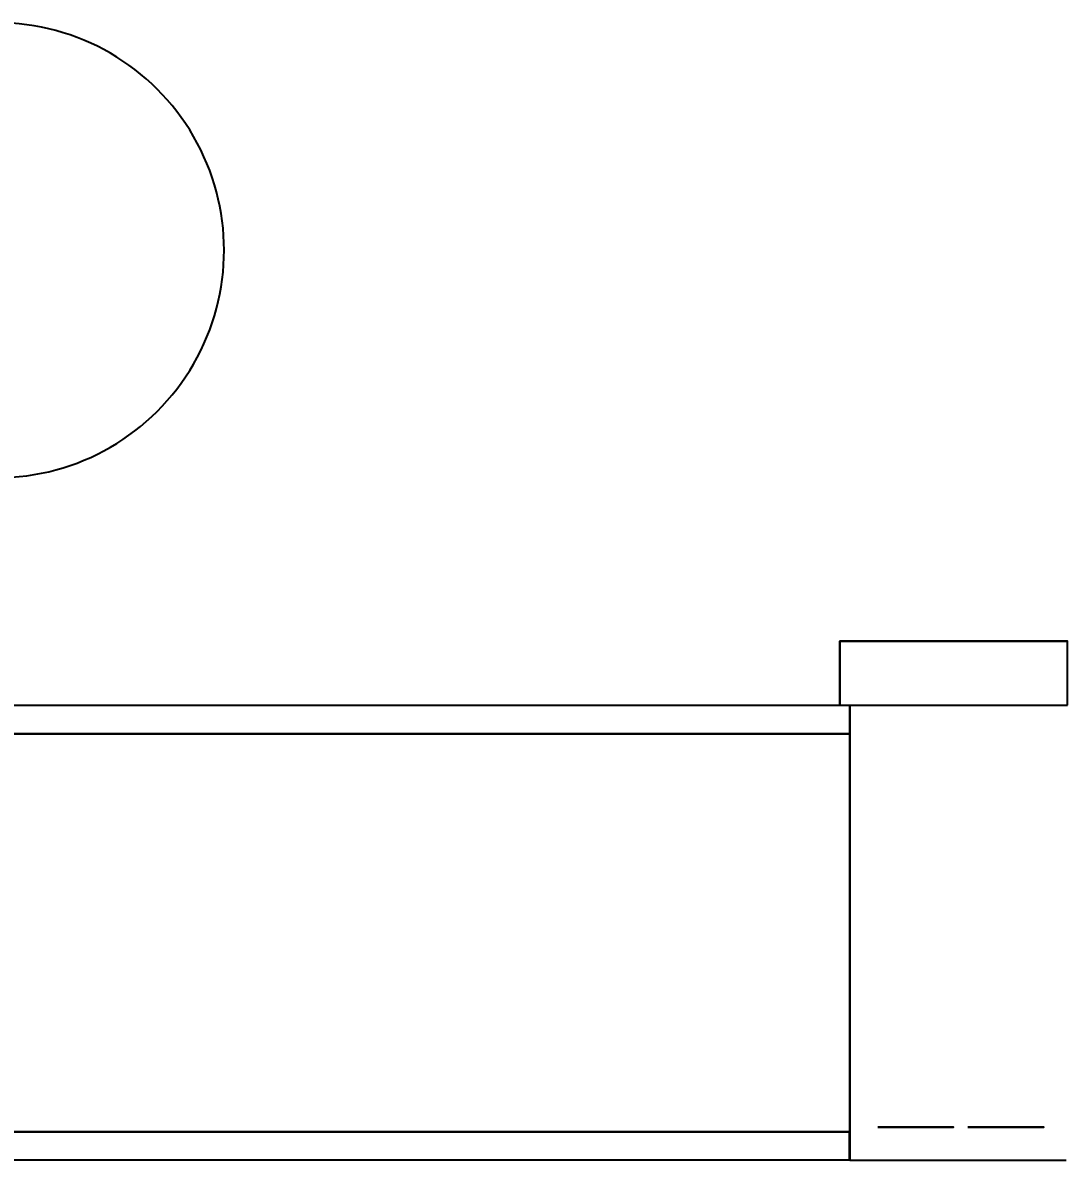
# Model space of a CAD drawing. Header units: inches. Extents: x -21257 to 11444, y 0 to 8704.
# Drawn here: x 2658.7 to 2713.8, y 7244.5 to 7304.5 of the extents above; entities that cross this region are included whole.
import ezdxf
from ezdxf.enums import TextEntityAlignment as Align

# ---------------------------------------------------------------- set-up
doc = ezdxf.new("R2010")
doc.units = ezdxf.units.IN
doc.header["$MEASUREMENT"] = 0
for name, color, linetype in [('100-CONV-LAYOUT', 3, 'Continuous'), ('100-CONV-NUMBERS', 3, 'Continuous'), ('200-CONV-LAYOUT', 4, 'Continuous'), ('200-CONV-ROLLERS', 4, 'Continuous')]:
    doc.layers.add(name, color=color, linetype=linetype)
doc.styles.get("Standard").update_dxf_attribs({"font": 'helvl.shx'})

# ---------------------------------------------------------------- blocks, each defined once
blk = doc.blocks.new('DCBLOCK')
at = {"linetype": 'Continuous'}
for p, q in [((-0.625, 0), (0, 0)), ((-0.625, -0.25), (0, -0.25))]:
    blk.add_line(p, q, dxfattribs=at)
for centre, start, end in [((-0.625, -0.125), 89.99998, 269.99994), ((0, -0.125), 269.99994, 89.99998)]:
    blk.add_arc(centre, 0.125, start, end)
blk.add_attdef('FORTNAITEM', text='', height=0.125).set_placement((-0.3125, -0.125), align=Align.MIDDLE_CENTER)
at = {"flags": 1}
blk.add_attdef('SERIALNUM', (-0.625, -0.34375), '', height=0.125, dxfattribs=at)
blk = doc.blocks.new('Promise-US15-100330-00-20-408 200 Series')
at = {"layer": '200-CONV-LAYOUT', "color": 1, "linetype": 'Continuous'}
for p, q in [((-12847.656, -7302.562, 131.5), (-12847.656, -7304.062, 131.5)), ((-12847.656, -7302.562, 138), (-12847.656, -7304.062, 138)), ((-12847.656, -7304.062, 131.5), (-12847.656, -7304.062, 138)), ((-12847.656, -7325.062, 131.5), (-12847.656, -7326.562, 131.5)), ((-12847.656, -7325.062, 138), (-12847.656, -7325.062, 131.5)), ((-12847.656, -7326.562, 138), (-12847.656, -7325.062, 138))]:
    blk.add_line(p, q, dxfattribs=at)
at = {"layer": '200-CONV-LAYOUT', "color": 1}
for points in [[(-12848.156, -7299.187, 138), (-12848.156, -7302.562, 138), (-12848.156, -7302.562, 134), (-12848.156, -7299.187, 134)], [(-12836.156, -7299.187, 138), (-12848.156, -7299.187, 138), (-12848.156, -7299.187, 134), (-12836.156, -7299.187, 134)], [(-12836.156, -7302.562, 138), (-12836.156, -7299.187, 138), (-12848.156, -7299.187, 138), (-12848.156, -7302.562, 138)], [(-12892.656, -7302.562, 131.5), (-12847.656, -7302.562, 131.5), (-12847.656, -7304.062, 131.5), (-12892.656, -7304.062, 131.5)], [(-12892.656, -7302.562, 138), (-12847.656, -7302.562, 138), (-12847.656, -7304.062, 138), (-12892.656, -7304.062, 138)], [(-12892.656, -7304.062, 138), (-12847.656, -7304.062, 138), (-12847.656, -7325.062, 138), (-12892.656, -7325.062, 138)], [(-12892.656, -7304.062, 138), (-12847.656, -7304.062, 138), (-12847.656, -7304.062, 131.5), (-12892.656, -7304.062, 131.5)], [(-12892.656, -7325.062, 138), (-12847.656, -7325.062, 138), (-12847.656, -7325.062, 131.5), (-12892.656, -7325.062, 131.5)], [(-12892.656, -7325.062, 131.5), (-12847.656, -7325.062, 131.5), (-12847.656, -7326.562, 131.5), (-12892.656, -7326.562, 131.5)], [(-12892.656, -7325.062, 138), (-12847.656, -7325.062, 138), (-12847.656, -7326.562, 138), (-12892.656, -7326.562, 138)]]:
    blk.add_3dface(points, dxfattribs=at)
at = {"layer": '200-CONV-ROLLERS', "color": 1, "extrusion": (0, 1, 0)}
for centre in [(12844.156, 136, -7324.812), (12839.406, 136, -7324.812)]:
    blk.add_circle(centre, 2, dxfattribs=at)

msp = doc.modelspace()

# ---------------------------------------------------------------- linework, layer by layer
at = {"layer": '100-CONV-LAYOUT', "linetype": 'Continuous'}
for p, q in [((2702.343, 7268.486, 30), (2702.343, 7266.986, 30)), ((2702.343, 7268.486, 23.5), (2702.343, 7266.986, 23.5)), ((2702.343, 7266.986, 23.5), (2702.343, 7266.986, 30)), ((2702.343, 7244.486, 30), (2702.343, 7245.986, 30)), ((2702.343, 7245.986, 30), (2702.343, 7245.986, 23.5)), ((2702.343, 7245.986, 23.5), (2702.343, 7244.486, 23.5))]:
    msp.add_line(p, q, dxfattribs=at)
at = {"layer": '100-CONV-LAYOUT'}
for p, q in [((2702.343, 7268.486), (2713.768, 7268.486)), ((2702.343, 7244.486), (2713.768, 7244.486))]:
    msp.add_line(p, q, dxfattribs=at)
for points in [[(2657.343, 7268.486, 30), (2702.343, 7268.486, 30), (2702.343, 7266.986, 30), (2657.343, 7266.986, 30)], [(2657.343, 7268.486, 23.5), (2702.343, 7268.486, 23.5), (2702.343, 7266.986, 23.5), (2657.343, 7266.986, 23.5)], [(2657.343, 7266.986, 30), (2702.343, 7266.986, 30), (2702.343, 7266.986, 23.5), (2657.343, 7266.986, 23.5)], [(2657.343, 7266.986, 30), (2702.343, 7266.986, 30), (2702.343, 7245.986, 30), (2657.343, 7245.986, 30)], [(2657.343, 7245.986, 30), (2702.343, 7245.986, 30), (2702.343, 7244.486, 30), (2657.343, 7244.486, 30)], [(2657.343, 7245.986, 23.5), (2702.343, 7245.986, 23.5), (2702.343, 7244.486, 23.5), (2657.343, 7244.486, 23.5)], [(2657.343, 7245.986, 30), (2702.343, 7245.986, 30), (2702.343, 7245.986, 23.5), (2657.343, 7245.986, 23.5)]]:
    msp.add_3dface(points, dxfattribs=at)

# ---------------------------------------------------------------- block references
msp.add_blockref('Promise-US15-100330-00-20-408 200 Series', (15549.983, 14571.049))
at = {"layer": '100-CONV-NUMBERS', "xscale": 96, "yscale": 96, "zscale": 96}
msp.add_blockref('DCBLOCK', (2657.343, 7304.486, 360), dxfattribs=at).add_auto_attribs({'FORTNAITEM': '106'})

doc.saveas('drawing.dxf')
